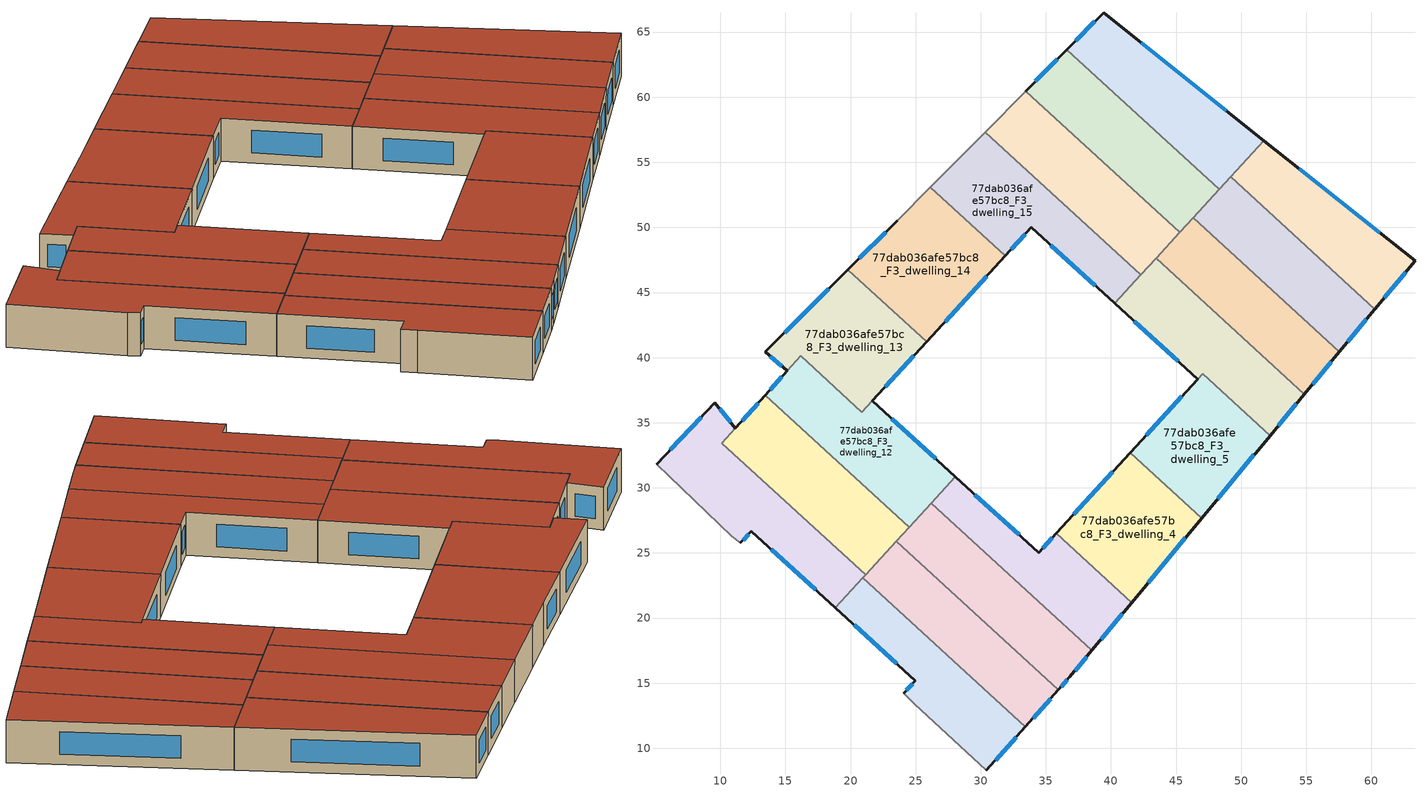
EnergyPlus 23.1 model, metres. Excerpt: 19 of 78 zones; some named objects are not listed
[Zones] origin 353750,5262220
77dab036afe57bc8_F3_dwelling_0
 floor to 77dab036afe57bc8_F2_dwelling_0 (EU_floor_Construction): 33.42,11.64 30.43,8.31 24.88,13.43 24.08,14.21 24.98,15.18 18.83,20.78 20.94,23.09 z9
 wall outside (EU_wall_Construction): 18.83,20.78 24.98,15.18 24.08,14.21 / 30.43,8.31 33.42,11.64 z9:12
 wall to 77dab036afe57bc8_F3_dwelling_1 (EU_wall_Construction): 33.42,11.64 20.94,23.09 z9:12
 wall adiabatic (EU_wall_Construction): 24.08,14.21 24.88,13.43 30.43,8.31 z9:12
 wall to 77dab036afe57bc8_F3_dwelling_10 (EU_wall_Construction): 20.94,23.09 18.83,20.78 z9:12
 window (EU_Window_Construction): 24.77,14.95 24.29,14.44 / 20.27,19.47 23.54,16.49 / 31.13,9.1 32.72,10.86 z9.7:11.3
 roof outside (EU_roof_Construction): 30.43,8.31 33.42,11.64 20.94,23.09 18.83,20.78 24.98,15.18 24.08,14.21 24.88,13.43 z12
77dab036afe57bc8_F3_dwelling_1
 floor to 77dab036afe57bc8_F2_dwelling_1 (EU_floor_Construction): 35.96,14.48 33.42,11.64 20.94,23.09 23.52,25.89 z9
 wall outside (EU_wall_Construction): 33.42,11.64 35.96,14.48 z9:12
 wall to 77dab036afe57bc8_F3_dwelling_2 (EU_wall_Construction): 35.96,14.48 23.52,25.89 z9:12
 wall to 77dab036afe57bc8_F3_dwelling_11 (EU_wall_Construction): 23.52,25.89 21.16,23.32 z9:12
 wall to 77dab036afe57bc8_F3_dwelling_10 (EU_wall_Construction): 21.16,23.32 20.94,23.09 z9:12
 window (EU_Window_Construction): 34.01,12.31 35.36,13.82 z9.7:11.3
 roof outside (EU_roof_Construction): 33.42,11.64 35.96,14.48 23.52,25.89 20.94,23.09 z12
77dab036afe57bc8_F3_dwelling_10
 floor to 77dab036afe57bc8_F2_dwelling_10 (EU_floor_Construction): 11.15,34.57 10.13,33.44 21.16,23.32 18.83,20.78 12.38,26.65 11.55,25.79 10.86,26.27 5.1,31.82 9.59,36.54 z9
 wall outside (EU_wall_Construction): 11.15,34.57 9.59,36.54 5.1,31.82 / 11.55,25.79 12.38,26.65 18.83,20.78 z9:12
 wall to 77dab036afe57bc8_F3_dwelling_11 (EU_wall_Construction): 21.16,23.32 10.13,33.44 11.15,34.57 z9:12
 wall adiabatic (EU_wall_Construction): 5.1,31.82 10.86,26.27 11.55,25.79 z9:12
 window (EU_Window_Construction): 10.78,35.03 9.95,36.07 / 13.9,25.27 17.31,22.16 / 11.74,25.99 12.19,26.44 / 8.53,35.43 6.15,32.93 z9.7:11.3
 roof outside (EU_roof_Construction): 18.83,20.78 21.16,23.32 10.13,33.44 11.15,34.57 9.59,36.54 5.1,31.82 10.86,26.27 11.55,25.79 12.38,26.65 z12
77dab036afe57bc8_F3_dwelling_11
 floor to 77dab036afe57bc8_F2_dwelling_11 (EU_floor_Construction): 24.49,26.96 21.16,23.32 10.13,33.44 13.43,37.1 z9
 wall outside (EU_wall_Construction): 13.43,37.1 11.15,34.58 z9:12
 wall to 77dab036afe57bc8_F3_dwelling_12 (EU_wall_Construction): 24.49,26.96 13.43,37.1 z9:12
 wall to 77dab036afe57bc8_F3_dwelling_2 (EU_wall_Construction): 23.52,25.89 24.49,26.96 z9:12
 window (EU_Window_Construction): 12.9,36.51 11.69,35.17 z9.7:11.3
 roof outside (EU_roof_Construction): 21.16,23.32 24.49,26.96 13.43,37.1 10.13,33.44 z12
77dab036afe57bc8_F3_dwelling_12
 floor to 77dab036afe57bc8_F2_dwelling_12 (EU_floor_Construction): 21.67,36.68 28.06,30.84 24.49,26.96 13.43,37.1 16.17,40.13 20.88,35.81 z9
 wall outside (EU_wall_Construction): 28.06,30.84 21.67,36.68 / 15.13,38.99 13.43,37.1 z9:12
 wall to 77dab036afe57bc8_F3_dwelling_13 (EU_wall_Construction): 21.67,36.68 20.88,35.81 16.17,40.13 / 16.16,40.14 15.13,38.99 z9:12
 wall to 77dab036afe57bc8_F3_dwelling_3 (EU_wall_Construction): 26.21,28.82 28.06,30.84 z9:12
 wall to 77dab036afe57bc8_F3_dwelling_2 (EU_wall_Construction): 24.49,26.96 26.2,28.82 z9:12
 window (EU_Window_Construction): 26.56,32.21 23.17,35.31 / 14.73,38.54 13.83,37.55 z9.7:11.3
 roof outside (EU_roof_Construction): 24.49,26.96 28.06,30.84 21.67,36.68 20.88,35.81 16.17,40.13 13.43,37.1 z12
77dab036afe57bc8_F3_dwelling_13
 floor to 77dab036afe57bc8_F2_dwelling_13 (EU_floor_Construction): 25.84,41.22 20.88,35.81 16.16,40.14 15.13,38.99 13.45,40.44 19.8,46.75 z9
 wall outside (EU_wall_Construction): 19.8,46.75 13.45,40.44 15.13,38.99 / 21.67,36.68 25.84,41.22 z9:12
 wall to 77dab036afe57bc8_F3_dwelling_14 (EU_wall_Construction): 25.84,41.22 19.8,46.75 z9:12
 window (EU_Window_Construction): 13.85,40.1 14.73,39.33 / 18.31,45.27 14.94,41.92 / 22.65,37.74 24.86,40.15 z9.7:11.3
 roof outside (EU_roof_Construction): 20.88,35.81 25.84,41.22 19.8,46.75 13.45,40.44 15.13,38.99 16.16,40.14 z12
77dab036afe57bc8_F3_dwelling_14
 floor to 77dab036afe57bc8_F2_dwelling_14 (EU_floor_Construction): 31.89,47.81 25.84,41.22 19.8,46.75 23.58,50.51 26.14,53.09 z9
 wall outside (EU_wall_Construction): 25.84,41.22 31.89,47.81 / 23.58,50.51 19.8,46.75 z9:12
 wall adiabatic (EU_wall_Construction): 26.14,53.09 23.58,50.51 z9:12
 wall to 77dab036afe57bc8_F3_dwelling_15 (EU_wall_Construction): 31.89,47.81 26.14,53.09 z9:12
 window (EU_Window_Construction): 27.26,42.76 30.47,46.26 / 22.69,49.63 20.69,47.64 z9.7:11.3
 roof outside (EU_roof_Construction): 25.84,41.22 31.89,47.81 26.14,53.09 23.58,50.51 19.8,46.75 z12
77dab036afe57bc8_F3_dwelling_15
 floor to 77dab036afe57bc8_F2_dwelling_15 (EU_floor_Construction): 42.29,46.35 40.28,44.16 33.9,49.99 31.89,47.81 26.14,53.09 30.34,57.32 z9
 wall outside (EU_wall_Construction): 31.89,47.81 33.9,49.99 40.28,44.16 z9:12
 wall adiabatic (EU_wall_Construction): 30.34,57.32 26.14,53.09 z9:12
 wall to 77dab036afe57bc8_F3_dwelling_16 (EU_wall_Construction): 42.29,46.35 30.34,57.32 z9:12
 wall to 77dab036afe57bc8_F3_dwelling_6 (EU_wall_Construction): 40.28,44.16 42.29,46.35 z9:12
 window (EU_Window_Construction): 35.39,48.62 38.78,45.53 / 32.36,48.32 33.42,49.48 z9.7:11.3
 roof outside (EU_roof_Construction): 40.28,44.16 42.29,46.35 30.34,57.32 26.14,53.09 31.89,47.81 33.9,49.99 z12
77dab036afe57bc8_F3_dwelling_16
 floor to 77dab036afe57bc8_F2_dwelling_16 (EU_floor_Construction): 45.28,49.62 42.29,46.35 30.34,57.32 33.46,60.47 z9
 wall adiabatic (EU_wall_Construction): 33.46,60.47 30.34,57.32 z9:12
 wall to 77dab036afe57bc8_F3_dwelling_17 (EU_wall_Construction): 45.28,49.62 33.46,60.47 z9:12
 wall to 77dab036afe57bc8_F3_dwelling_7 (EU_wall_Construction): 43.47,47.65 45.28,49.62 z9:12
 wall to 77dab036afe57bc8_F3_dwelling_6 (EU_wall_Construction): 42.29,46.35 43.47,47.65 z9:12
 roof outside (EU_roof_Construction): 42.29,46.35 45.28,49.62 33.46,60.47 30.34,57.32 z12
77dab036afe57bc8_F3_dwelling_17
 floor to 77dab036afe57bc8_F2_dwelling_17 (EU_floor_Construction): 48.32,52.92 45.28,49.62 33.46,60.47 36.62,63.65 z9
 wall outside (EU_wall_Construction): 36.62,63.65 33.46,60.47 z9:12
 wall to 77dab036afe57bc8_F3_dwelling_18 (EU_wall_Construction): 48.32,52.92 36.62,63.65 z9:12
 wall to 77dab036afe57bc8_F3_dwelling_8 (EU_wall_Construction): 46.31,50.74 48.32,52.92 z9:12
 wall to 77dab036afe57bc8_F3_dwelling_7 (EU_wall_Construction): 45.28,49.62 46.31,50.74 z9:12
 window (EU_Window_Construction): 35.88,62.9 34.2,61.21 z9.7:11.3
 roof outside (EU_roof_Construction): 45.28,49.62 48.32,52.92 36.62,63.65 33.46,60.47 z12
77dab036afe57bc8_F3_dwelling_18
 floor to 77dab036afe57bc8_F2_dwelling_18 (EU_floor_Construction): 51.75,56.67 48.32,52.92 36.62,63.65 39.43,66.48 z9
 wall outside (EU_wall_Construction): 51.75,56.67 39.43,66.48 36.62,63.65 z9:12
 wall to 77dab036afe57bc8_F3_dwelling_9 (EU_wall_Construction): 49.19,53.87 51.75,56.67 z9:12
 wall to 77dab036afe57bc8_F3_dwelling_8 (EU_wall_Construction): 48.32,52.92 49.19,53.87 z9:12
 window (EU_Window_Construction): 38.77,65.82 37.28,64.32 / 48.86,58.97 42.32,64.18 z9.7:11.3
 roof outside (EU_roof_Construction): 48.32,52.92 51.75,56.67 39.43,66.48 36.62,63.65 z12
77dab036afe57bc8_F3_dwelling_2
 floor to 77dab036afe57bc8_F2_dwelling_2 (EU_floor_Construction): 38.54,17.51 36.85,15.48 35.96,14.48 23.52,25.89 26.21,28.82 z9
 wall outside (EU_wall_Construction): 35.96,14.48 36.85,15.48 38.54,17.51 z9:12
 wall to 77dab036afe57bc8_F3_dwelling_3 (EU_wall_Construction): 38.54,17.51 26.21,28.82 z9:12
 window (EU_Window_Construction): 37.25,15.96 38.14,17.03 / 36.17,14.72 36.64,15.25 z9.7:11.3
 roof outside (EU_roof_Construction): 36.85,15.48 38.54,17.51 26.21,28.82 23.52,25.89 35.96,14.48 z12
77dab036afe57bc8_F3_dwelling_3
 floor to 77dab036afe57bc8_F2_dwelling_3 (EU_floor_Construction): 35.79,26.5 41.59,21.19 38.54,17.51 26.21,28.82 28.06,30.84 34.44,25.03 z9
 wall outside (EU_wall_Construction): 38.54,17.51 41.59,21.19 / 35.79,26.5 34.44,25.03 28.06,30.84 z9:12
 wall to 77dab036afe57bc8_F3_dwelling_4 (EU_wall_Construction): 41.59,21.19 35.79,26.5 z9:12
 window (EU_Window_Construction): 39.25,18.37 40.87,20.33 / 32.94,26.39 29.56,29.48 / 35.48,26.16 34.76,25.37 z9.7:11.3
 roof outside (EU_roof_Construction): 38.54,17.51 41.59,21.19 35.79,26.5 34.44,25.03 28.06,30.84 26.21,28.82 z12
77dab036afe57bc8_F3_dwelling_4
 floor to 77dab036afe57bc8_F2_dwelling_4 (EU_floor_Construction): 46.97,27.68 41.59,21.19 35.79,26.5 41.48,32.71 z9
 wall outside (EU_wall_Construction): 41.48,32.71 35.79,26.5 / 41.59,21.19 46.97,27.68 z9:12
 wall to 77dab036afe57bc8_F3_dwelling_5 (EU_wall_Construction): 46.97,27.68 41.48,32.71 z9:12
 window (EU_Window_Construction): 40.15,31.25 37.13,27.96 / 42.85,22.71 45.7,26.15 z9.7:11.3
 roof outside (EU_roof_Construction): 41.59,21.19 46.97,27.68 41.48,32.71 35.79,26.5 z12
77dab036afe57bc8_F3_dwelling_5
 floor to 77dab036afe57bc8_F2_dwelling_5 (EU_floor_Construction): 52.22,34.01 46.97,27.68 41.48,32.71 47.04,38.76 z9
 wall outside (EU_wall_Construction): 46.97,27.68 52.22,34.01 / 46.66,38.34 41.48,32.71 z9:12
 wall to 77dab036afe57bc8_F3_dwelling_6 (EU_wall_Construction): 52.22,34.01 47.04,38.76 46.66,38.34 z9:12
 window (EU_Window_Construction): 48.2,29.16 50.98,32.52 / 45.44,37.02 42.7,34.03 z9.7:11.3
 roof outside (EU_roof_Construction): 46.97,27.68 52.22,34.01 47.04,38.76 41.48,32.71 z12
77dab036afe57bc8_F3_dwelling_6
 floor to 77dab036afe57bc8_F2_dwelling_6 (EU_floor_Construction): 54.86,37.2 52.22,34.01 47.04,38.76 46.66,38.34 40.28,44.16 43.47,47.65 z9
 wall outside (EU_wall_Construction): 40.28,44.16 46.66,38.34 / 52.22,34.01 54.86,37.2 z9:12
 wall to 77dab036afe57bc8_F3_dwelling_7 (EU_wall_Construction): 54.86,37.2 43.47,47.65 z9:12
 window (EU_Window_Construction): 41.78,42.8 45.16,39.71 / 52.84,34.76 54.24,36.45 z9.7:11.3
 roof outside (EU_roof_Construction): 52.22,34.01 54.86,37.2 43.47,47.65 40.28,44.16 46.66,38.34 47.04,38.76 z12
77dab036afe57bc8_F3_dwelling_7
 floor to 77dab036afe57bc8_F2_dwelling_7 (EU_floor_Construction): 57.54,40.43 54.86,37.2 43.47,47.65 46.31,50.74 z9
 wall outside (EU_wall_Construction): 54.86,37.2 57.54,40.43 z9:12
 wall to 77dab036afe57bc8_F3_dwelling_8 (EU_wall_Construction): 57.54,40.43 46.31,50.74 z9:12
 window (EU_Window_Construction): 55.49,37.96 56.91,39.67 z9.7:11.3
 roof outside (EU_roof_Construction): 54.86,37.2 57.54,40.43 46.31,50.74 43.47,47.65 z12
77dab036afe57bc8_F3_dwelling_8
 floor to 77dab036afe57bc8_F2_dwelling_8 (EU_floor_Construction): 60.26,43.71 57.54,40.43 46.31,50.74 49.19,53.87 z9
 wall outside (EU_wall_Construction): 57.54,40.43 60.26,43.71 z9:12
 wall to 77dab036afe57bc8_F3_dwelling_9 (EU_wall_Construction): 60.26,43.71 49.19,53.87 z9:12
 window (EU_Window_Construction): 58.18,41.2 59.62,42.94 z9.7:11.3
 roof outside (EU_roof_Construction): 57.54,40.43 60.26,43.71 49.19,53.87 46.31,50.74 z12
77dab036afe57bc8_F3_dwelling_9
 floor to 77dab036afe57bc8_F2_dwelling_9 (EU_floor_Construction): 63.35,47.43 60.26,43.71 49.19,53.87 51.75,56.67 z9
 wall outside (EU_wall_Construction): 60.26,43.71 63.35,47.43 51.75,56.67 z9:12
 window (EU_Window_Construction): 60.63,49.6 54.48,54.5 / 60.99,44.58 62.62,46.56 z9.7:11.3
 roof outside (EU_roof_Construction): 60.26,43.71 63.35,47.43 51.75,56.67 49.19,53.87 z12
[Building]
EU S2 Campaign: North Axis=0; Terrain=City; Solar Distribution=FullExterior
[Site:Location]
Budapest.Ferenc.Liszt.Intl.AP: Latitude=47.437; Longitude=19.256; Time Zone=1; Elevation=185
[SizingPeriod:WeatherFileDays]
AnnualSizingPeriod: Begin Month=1; Begin Day of Month=1; End Month=12; End Day of Month=31; Day of Week for Start Day=Monday; Use Weather File Daylight Saving Period=No; Use Weather File Rain and Snow Indicators=No
[MATERIAL]
EU_InternalMass_Material: Roughness=MediumRough; Thickness=0.1; Conductivity=1; Density=1800; Specific Heat=900; Thermal Absorptance=0.9; Solar Absorptance=0.7; Visible Absorptance=0.7
[MATERIAL:NOMASS] Roughness=MediumRough; Thermal Absorptance=0.9; Solar Absorptance=0.7; Visible Absorptance=0.7
Name | Thermal Resistance
EU_wall_NoMass | 0.832559
EU_roof_NoMass | 1.39638
EU_floor_NoMass | 0.872794
[WINDOWMATERIAL:SIMPLEGLAZINGSYSTEM]
EU_Window_SimpleGlazing: UFactor=2.79869; Solar Heat Gain Coefficient=0.75; Visible Transmittance=0.75
[CONSTRUCTION]
EU_wall_Construction: EU_wall_NoMass
EU_roof_Construction: EU_roof_NoMass
EU_floor_Construction: EU_floor_NoMass
EU_Window_Construction: EU_Window_SimpleGlazing
EU_InternalMass_Construction: EU_InternalMass_Material
[ZONE] Type=1; Multiplier=1; Ceiling Height=autocalculate; Floor Area=autocalculate; Part of Total Floor Area=Yes
Name | Volume
77dab036afe57bc8_F3_dwelling_0 | 193.153
77dab036afe57bc8_F3_dwelling_1 | 193.187
77dab036afe57bc8_F3_dwelling_10 | 227.554
77dab036afe57bc8_F3_dwelling_11 | 221.987
77dab036afe57bc8_F3_dwelling_12 | 214.741
77dab036afe57bc8_F3_dwelling_13 | 194.217
77dab036afe57bc8_F3_dwelling_14 | 214.618
77dab036afe57bc8_F3_dwelling_15 | 214.642
77dab036afe57bc8_F3_dwelling_16 | 214.649
77dab036afe57bc8_F3_dwelling_17 | 214.617
77dab036afe57bc8_F3_dwelling_18 | 214.624
77dab036afe57bc8_F3_dwelling_2 | 200.609
77dab036afe57bc8_F3_dwelling_3 | 185.724
77dab036afe57bc8_F3_dwelling_4; 77dab036afe57bc8_F3_dwelling_7 | 193.166
77dab036afe57bc8_F3_dwelling_5 | 178.203
77dab036afe57bc8_F3_dwelling_6 | 208.06
77dab036afe57bc8_F3_dwelling_8 | 193.185
77dab036afe57bc8_F3_dwelling_9 | 193.159
[INTERNALMASS] Construction=EU_InternalMass_Construction
Name | Zone or ZoneList | Surface Area
77dab036afe57bc8_F3_dwelling_0_EU_InternalMass | 77dab036afe57bc8_F3_dwelling_0 | 64.3844
77dab036afe57bc8_F3_dwelling_1_EU_InternalMass | 77dab036afe57bc8_F3_dwelling_1 | 64.3957
77dab036afe57bc8_F3_dwelling_2_EU_InternalMass | 77dab036afe57bc8_F3_dwelling_2 | 66.8693
77dab036afe57bc8_F3_dwelling_3_EU_InternalMass | 77dab036afe57bc8_F3_dwelling_3 | 61.908
77dab036afe57bc8_F3_dwelling_4_EU_InternalMass | 77dab036afe57bc8_F3_dwelling_4 | 64.3888
77dab036afe57bc8_F3_dwelling_5_EU_InternalMass | 77dab036afe57bc8_F3_dwelling_5 | 59.4207
77dab036afe57bc8_F3_dwelling_6_EU_InternalMass | 77dab036afe57bc8_F3_dwelling_6 | 69.3538
77dab036afe57bc8_F3_dwelling_7_EU_InternalMass | 77dab036afe57bc8_F3_dwelling_7 | 64.3888
77dab036afe57bc8_F3_dwelling_8_EU_InternalMass | 77dab036afe57bc8_F3_dwelling_8 | 64.3951
77dab036afe57bc8_F3_dwelling_9_EU_InternalMass | 77dab036afe57bc8_F3_dwelling_9 | 64.3862
77dab036afe57bc8_F3_dwelling_10_EU_InternalMass | 77dab036afe57bc8_F3_dwelling_10 | 75.8501
77dab036afe57bc8_F3_dwelling_11_EU_InternalMass | 77dab036afe57bc8_F3_dwelling_11 | 73.9937
77dab036afe57bc8_F3_dwelling_12_EU_InternalMass | 77dab036afe57bc8_F3_dwelling_12 | 71.5871
77dab036afe57bc8_F3_dwelling_13_EU_InternalMass | 77dab036afe57bc8_F3_dwelling_13 | 64.7407
77dab036afe57bc8_F3_dwelling_14_EU_InternalMass | 77dab036afe57bc8_F3_dwelling_14 | 71.5392
77dab036afe57bc8_F3_dwelling_15_EU_InternalMass | 77dab036afe57bc8_F3_dwelling_15 | 71.548
77dab036afe57bc8_F3_dwelling_16_EU_InternalMass | 77dab036afe57bc8_F3_dwelling_16 | 71.5497
77dab036afe57bc8_F3_dwelling_17_EU_InternalMass | 77dab036afe57bc8_F3_dwelling_17 | 71.5388
77dab036afe57bc8_F3_dwelling_18_EU_InternalMass | 77dab036afe57bc8_F3_dwelling_18 | 71.5412
[OTHEREQUIPMENT] Fuel Type=Electricity; Design Level Calculation Method=Watts/Area; Power per Zone Floor Area=1; Fraction Latent=0; Fraction Radiant=0; Fraction Lost=0; Carbon Dioxide Generation Rate=0; EndUse Subcategory=EU_Step8_InternalGains
Name | Zone or ZoneList or Space or SpaceList | Schedule
EU_Step8_InternalGain_77dab036afe57bc8_F3_dwelling_0_f000 | 77dab036afe57bc8_F3_dwelling_0 | EU_Step8_GainSchedule_77dab036afe57bc8_F3_dwelling_0_f000
EU_Step8_InternalGain_77dab036afe57bc8_F3_dwelling_1_f000 | 77dab036afe57bc8_F3_dwelling_1 | EU_Step8_GainSchedule_77dab036afe57bc8_F3_dwelling_1_f000
EU_Step8_InternalGain_77dab036afe57bc8_F3_dwelling_2_f000 | 77dab036afe57bc8_F3_dwelling_2 | EU_Step8_GainSchedule_77dab036afe57bc8_F3_dwelling_2_f000
EU_Step8_InternalGain_77dab036afe57bc8_F3_dwelling_3_f000 | 77dab036afe57bc8_F3_dwelling_3 | EU_Step8_GainSchedule_77dab036afe57bc8_F3_dwelling_3_f000
EU_Step8_InternalGain_77dab036afe57bc8_F3_dwelling_4_f000 | 77dab036afe57bc8_F3_dwelling_4 | EU_Step8_GainSchedule_77dab036afe57bc8_F3_dwelling_4_f000
EU_Step8_InternalGain_77dab036afe57bc8_F3_dwelling_5_f000 | 77dab036afe57bc8_F3_dwelling_5 | EU_Step8_GainSchedule_77dab036afe57bc8_F3_dwelling_5_f000
EU_Step8_InternalGain_77dab036afe57bc8_F3_dwelling_6_f000 | 77dab036afe57bc8_F3_dwelling_6 | EU_Step8_GainSchedule_77dab036afe57bc8_F3_dwelling_6_f000
EU_Step8_InternalGain_77dab036afe57bc8_F3_dwelling_7_f000 | 77dab036afe57bc8_F3_dwelling_7 | EU_Step8_GainSchedule_77dab036afe57bc8_F3_dwelling_7_f000
EU_Step8_InternalGain_77dab036afe57bc8_F3_dwelling_8_f000 | 77dab036afe57bc8_F3_dwelling_8 | EU_Step8_GainSchedule_77dab036afe57bc8_F3_dwelling_8_f000
EU_Step8_InternalGain_77dab036afe57bc8_F3_dwelling_9_f000 | 77dab036afe57bc8_F3_dwelling_9 | EU_Step8_GainSchedule_77dab036afe57bc8_F3_dwelling_9_f000
EU_Step8_InternalGain_77dab036afe57bc8_F3_dwelling_10_f000 | 77dab036afe57bc8_F3_dwelling_10 | EU_Step8_GainSchedule_77dab036afe57bc8_F3_dwelling_10_f000
EU_Step8_InternalGain_77dab036afe57bc8_F3_dwelling_11_f000 | 77dab036afe57bc8_F3_dwelling_11 | EU_Step8_GainSchedule_77dab036afe57bc8_F3_dwelling_11_f000
EU_Step8_InternalGain_77dab036afe57bc8_F3_dwelling_12_f000 | 77dab036afe57bc8_F3_dwelling_12 | EU_Step8_GainSchedule_77dab036afe57bc8_F3_dwelling_12_f000
EU_Step8_InternalGain_77dab036afe57bc8_F3_dwelling_13_f000 | 77dab036afe57bc8_F3_dwelling_13 | EU_Step8_GainSchedule_77dab036afe57bc8_F3_dwelling_13_f000
EU_Step8_InternalGain_77dab036afe57bc8_F3_dwelling_14_f000 | 77dab036afe57bc8_F3_dwelling_14 | EU_Step8_GainSchedule_77dab036afe57bc8_F3_dwelling_14_f000
EU_Step8_InternalGain_77dab036afe57bc8_F3_dwelling_15_f000 | 77dab036afe57bc8_F3_dwelling_15 | EU_Step8_GainSchedule_77dab036afe57bc8_F3_dwelling_15_f000
EU_Step8_InternalGain_77dab036afe57bc8_F3_dwelling_16_f000 | 77dab036afe57bc8_F3_dwelling_16 | EU_Step8_GainSchedule_77dab036afe57bc8_F3_dwelling_16_f000
EU_Step8_InternalGain_77dab036afe57bc8_F3_dwelling_17_f000 | 77dab036afe57bc8_F3_dwelling_17 | EU_Step8_GainSchedule_77dab036afe57bc8_F3_dwelling_17_f000
EU_Step8_InternalGain_77dab036afe57bc8_F3_dwelling_18_f000 | 77dab036afe57bc8_F3_dwelling_18 | EU_Step8_GainSchedule_77dab036afe57bc8_F3_dwelling_18_f000
[ZONEVENTILATION:DESIGNFLOWRATE] Schedule=EU_AlwaysOn; Design Flow Rate Calculation Method=AirChanges/Hour; Air Changes per Hour=0.475469; Ventilation Type=Natural; Fan Pressure Rise=0; Fan Total Efficiency=1; Constant Term Coefficient=1; Temperature Term Coefficient=0; Velocity Term Coefficient=0; Velocity Squared Term Coefficient=0; Minimum Indoor Temperature=-100; Maximum Indoor Temperature=100; Delta Temperature=-100; Minimum Outdoor Temperature=-100; Maximum Outdoor Temperature=100; Maximum Wind Speed=40
Name | Zone or ZoneList or Space or SpaceList
EU_ConstantAir_77dab036afe57bc8_F3_dwelling_0 | 77dab036afe57bc8_F3_dwelling_0
EU_ConstantAir_77dab036afe57bc8_F3_dwelling_1 | 77dab036afe57bc8_F3_dwelling_1
EU_ConstantAir_77dab036afe57bc8_F3_dwelling_2 | 77dab036afe57bc8_F3_dwelling_2
EU_ConstantAir_77dab036afe57bc8_F3_dwelling_3 | 77dab036afe57bc8_F3_dwelling_3
EU_ConstantAir_77dab036afe57bc8_F3_dwelling_4 | 77dab036afe57bc8_F3_dwelling_4
EU_ConstantAir_77dab036afe57bc8_F3_dwelling_5 | 77dab036afe57bc8_F3_dwelling_5
EU_ConstantAir_77dab036afe57bc8_F3_dwelling_6 | 77dab036afe57bc8_F3_dwelling_6
EU_ConstantAir_77dab036afe57bc8_F3_dwelling_7 | 77dab036afe57bc8_F3_dwelling_7
EU_ConstantAir_77dab036afe57bc8_F3_dwelling_8 | 77dab036afe57bc8_F3_dwelling_8
EU_ConstantAir_77dab036afe57bc8_F3_dwelling_9 | 77dab036afe57bc8_F3_dwelling_9
EU_ConstantAir_77dab036afe57bc8_F3_dwelling_10 | 77dab036afe57bc8_F3_dwelling_10
EU_ConstantAir_77dab036afe57bc8_F3_dwelling_11 | 77dab036afe57bc8_F3_dwelling_11
EU_ConstantAir_77dab036afe57bc8_F3_dwelling_12 | 77dab036afe57bc8_F3_dwelling_12
EU_ConstantAir_77dab036afe57bc8_F3_dwelling_13 | 77dab036afe57bc8_F3_dwelling_13
EU_ConstantAir_77dab036afe57bc8_F3_dwelling_14 | 77dab036afe57bc8_F3_dwelling_14
EU_ConstantAir_77dab036afe57bc8_F3_dwelling_15 | 77dab036afe57bc8_F3_dwelling_15
EU_ConstantAir_77dab036afe57bc8_F3_dwelling_16 | 77dab036afe57bc8_F3_dwelling_16
EU_ConstantAir_77dab036afe57bc8_F3_dwelling_17 | 77dab036afe57bc8_F3_dwelling_17
EU_ConstantAir_77dab036afe57bc8_F3_dwelling_18 | 77dab036afe57bc8_F3_dwelling_18
[HVACTEMPLATE:ZONE:IDEALLOADSAIRSYSTEM] System Availability Schedule=EU_AlwaysOn; Maximum Heating Supply Air Temperature=50; Minimum Cooling Supply Air Temperature=13; Maximum Heating Supply Air Humidity Ratio=0.0156; Minimum Cooling Supply Air Humidity Ratio=0.0077; Heating Limit=NoLimit; Cooling Limit=NoLimit; Heating Availability Schedule=EU_AlwaysOn; Cooling Availability Schedule=EU_CoolingOff; Dehumidification Control Type=ConstantSensibleHeatRatio; Cooling Sensible Heat Ratio=0.7; Dehumidification Setpoint=60; Humidification Control Type=None; Humidification Setpoint=30; Outdoor Air Method=None; Outdoor Air Flow Rate per Person=0.00944; Outdoor Air Flow Rate per Zone Floor Area=0; Outdoor Air Flow Rate per Zone=0; Demand Controlled Ventilation Type=None; Outdoor Air Economizer Type=NoEconomizer; Heat Recovery Type=None; Sensible Heat Recovery Effectiveness=0.7; Latent Heat Recovery Effectiveness=0.65
Name | Template Thermostat
77dab036afe57bc8_F3_dwelling_0 | EU_HeatOnly_77dab036afe57bc8_F3_dwelling_0
77dab036afe57bc8_F3_dwelling_1 | EU_HeatOnly_77dab036afe57bc8_F3_dwelling_1
77dab036afe57bc8_F3_dwelling_2 | EU_HeatOnly_77dab036afe57bc8_F3_dwelling_2
77dab036afe57bc8_F3_dwelling_3 | EU_HeatOnly_77dab036afe57bc8_F3_dwelling_3
77dab036afe57bc8_F3_dwelling_4 | EU_HeatOnly_77dab036afe57bc8_F3_dwelling_4
77dab036afe57bc8_F3_dwelling_5 | EU_HeatOnly_77dab036afe57bc8_F3_dwelling_5
77dab036afe57bc8_F3_dwelling_6 | EU_HeatOnly_77dab036afe57bc8_F3_dwelling_6
77dab036afe57bc8_F3_dwelling_7 | EU_HeatOnly_77dab036afe57bc8_F3_dwelling_7
77dab036afe57bc8_F3_dwelling_8 | EU_HeatOnly_77dab036afe57bc8_F3_dwelling_8
77dab036afe57bc8_F3_dwelling_9 | EU_HeatOnly_77dab036afe57bc8_F3_dwelling_9
77dab036afe57bc8_F3_dwelling_10 | EU_HeatOnly_77dab036afe57bc8_F3_dwelling_10
77dab036afe57bc8_F3_dwelling_11 | EU_HeatOnly_77dab036afe57bc8_F3_dwelling_11
77dab036afe57bc8_F3_dwelling_12 | EU_HeatOnly_77dab036afe57bc8_F3_dwelling_12
77dab036afe57bc8_F3_dwelling_13 | EU_HeatOnly_77dab036afe57bc8_F3_dwelling_13
77dab036afe57bc8_F3_dwelling_14 | EU_HeatOnly_77dab036afe57bc8_F3_dwelling_14
77dab036afe57bc8_F3_dwelling_15 | EU_HeatOnly_77dab036afe57bc8_F3_dwelling_15
77dab036afe57bc8_F3_dwelling_16 | EU_HeatOnly_77dab036afe57bc8_F3_dwelling_16
77dab036afe57bc8_F3_dwelling_17 | EU_HeatOnly_77dab036afe57bc8_F3_dwelling_17
77dab036afe57bc8_F3_dwelling_18 | EU_HeatOnly_77dab036afe57bc8_F3_dwelling_18
[SIZING:ZONE] Zone Cooling Design Supply Air Temperature Input Method=SupplyAirTemperature; Zone Cooling Design Supply Air Temperature=13; Zone Heating Design Supply Air Temperature Input Method=SupplyAirTemperature; Zone Heating Design Supply Air Temperature=50; Zone Cooling Design Supply Air Humidity Ratio=0.008; Zone Heating Design Supply Air Humidity Ratio=0.008; Cooling Design Air Flow Method=DesignDay; Cooling Design Air Flow Rate=0; Cooling Minimum Air Flow per Zone Floor Area=0.000762; Cooling Minimum Air Flow=0; Cooling Minimum Air Flow Fraction=0.2; Heating Design Air Flow Method=DesignDay; Heating Design Air Flow Rate=0; Heating Maximum Air Flow per Zone Floor Area=0.002032; Heating Maximum Air Flow=0.141576; Heating Maximum Air Flow Fraction=0.3; Account for Dedicated Outdoor Air System=No; Dedicated Outdoor Air System Control Strategy=NeutralSupplyAir; Dedicated Outdoor Air Low Setpoint Temperature for Design=autosize; Dedicated Outdoor Air High Setpoint Temperature for Design=autosize; Zone Load Sizing Method=Sensible Load Only No Latent Load; Zone Latent Cooling Design Supply Air Humidity Ratio Input Method=HumidityRatioDifference; Zone Cooling Design Supply Air Humidity Ratio Difference=0.005; Zone Latent Heating Design Supply Air Humidity Ratio Input Method=HumidityRatioDifference; Zone Humidification Design Supply Air Humidity Ratio Difference=0.005
77dab036afe57bc8_F3_dwelling_0; 77dab036afe57bc8_F3_dwelling_1; 77dab036afe57bc8_F3_dwelling_2; 77dab036afe57bc8_F3_dwelling_3; 77dab036afe57bc8_F3_dwelling_4; 77dab036afe57bc8_F3_dwelling_5; 77dab036afe57bc8_F3_dwelling_6; 77dab036afe57bc8_F3_dwelling_7; 77dab036afe57bc8_F3_dwelling_8; 77dab036afe57bc8_F3_dwelling_9; 77dab036afe57bc8_F3_dwelling_10; 77dab036afe57bc8_F3_dwelling_11; 77dab036afe57bc8_F3_dwelling_12; 77dab036afe57bc8_F3_dwelling_13; 77dab036afe57bc8_F3_dwelling_14; 77dab036afe57bc8_F3_dwelling_15; 77dab036afe57bc8_F3_dwelling_16; 77dab036afe57bc8_F3_dwelling_17; 77dab036afe57bc8_F3_dwelling_18
[SCHEDULE:CONSTANT]
Name | Hourly Value
EU_AlwaysOn | 1
EU_CoolingOff | 0
[SCHEDULE:FILE] Column Number=1; Rows to Skip at Top=0; Number of Hours of Data=8760; Column Separator=Comma; Interpolate to Timestep=No; Minutes per Item=60; Adjust Schedule for Daylight Savings=Yes
Name | File
EU_Step8_GainSchedule_77dab036afe57bc8_F3_dwelling_0_f000 | ../../schedules/77dab036afe57bc8/77dab036afe57bc8_F3_dwelling_0_f000_gain.csv
EU_Step8_GainSchedule_77dab036afe57bc8_F3_dwelling_1_f000 | ../../schedules/77dab036afe57bc8/77dab036afe57bc8_F3_dwelling_1_f000_gain.csv
EU_Step8_GainSchedule_77dab036afe57bc8_F3_dwelling_2_f000 | ../../schedules/77dab036afe57bc8/77dab036afe57bc8_F3_dwelling_2_f000_gain.csv
EU_Step8_GainSchedule_77dab036afe57bc8_F3_dwelling_3_f000 | ../../schedules/77dab036afe57bc8/77dab036afe57bc8_F3_dwelling_3_f000_gain.csv
EU_Step8_GainSchedule_77dab036afe57bc8_F3_dwelling_4_f000 | ../../schedules/77dab036afe57bc8/77dab036afe57bc8_F3_dwelling_4_f000_gain.csv
EU_Step8_GainSchedule_77dab036afe57bc8_F3_dwelling_5_f000 | ../../schedules/77dab036afe57bc8/77dab036afe57bc8_F3_dwelling_5_f000_gain.csv
EU_Step8_GainSchedule_77dab036afe57bc8_F3_dwelling_6_f000 | ../../schedules/77dab036afe57bc8/77dab036afe57bc8_F3_dwelling_6_f000_gain.csv
EU_Step8_GainSchedule_77dab036afe57bc8_F3_dwelling_7_f000 | ../../schedules/77dab036afe57bc8/77dab036afe57bc8_F3_dwelling_7_f000_gain.csv
EU_Step8_GainSchedule_77dab036afe57bc8_F3_dwelling_8_f000 | ../../schedules/77dab036afe57bc8/77dab036afe57bc8_F3_dwelling_8_f000_gain.csv
EU_Step8_GainSchedule_77dab036afe57bc8_F3_dwelling_9_f000 | ../../schedules/77dab036afe57bc8/77dab036afe57bc8_F3_dwelling_9_f000_gain.csv
EU_Step8_GainSchedule_77dab036afe57bc8_F3_dwelling_10_f000 | ../../schedules/77dab036afe57bc8/77dab036afe57bc8_F3_dwelling_10_f000_gain.csv
EU_Step8_GainSchedule_77dab036afe57bc8_F3_dwelling_11_f000 | ../../schedules/77dab036afe57bc8/77dab036afe57bc8_F3_dwelling_11_f000_gain.csv
EU_Step8_GainSchedule_77dab036afe57bc8_F3_dwelling_12_f000 | ../../schedules/77dab036afe57bc8/77dab036afe57bc8_F3_dwelling_12_f000_gain.csv
EU_Step8_GainSchedule_77dab036afe57bc8_F3_dwelling_13_f000 | ../../schedules/77dab036afe57bc8/77dab036afe57bc8_F3_dwelling_13_f000_gain.csv
EU_Step8_GainSchedule_77dab036afe57bc8_F3_dwelling_14_f000 | ../../schedules/77dab036afe57bc8/77dab036afe57bc8_F3_dwelling_14_f000_gain.csv
EU_Step8_GainSchedule_77dab036afe57bc8_F3_dwelling_15_f000 | ../../schedules/77dab036afe57bc8/77dab036afe57bc8_F3_dwelling_15_f000_gain.csv
EU_Step8_GainSchedule_77dab036afe57bc8_F3_dwelling_16_f000 | ../../schedules/77dab036afe57bc8/77dab036afe57bc8_F3_dwelling_16_f000_gain.csv
EU_Step8_GainSchedule_77dab036afe57bc8_F3_dwelling_17_f000 | ../../schedules/77dab036afe57bc8/77dab036afe57bc8_F3_dwelling_17_f000_gain.csv
EU_Step8_GainSchedule_77dab036afe57bc8_F3_dwelling_18_f000 | ../../schedules/77dab036afe57bc8/77dab036afe57bc8_F3_dwelling_18_f000_gain.csv
